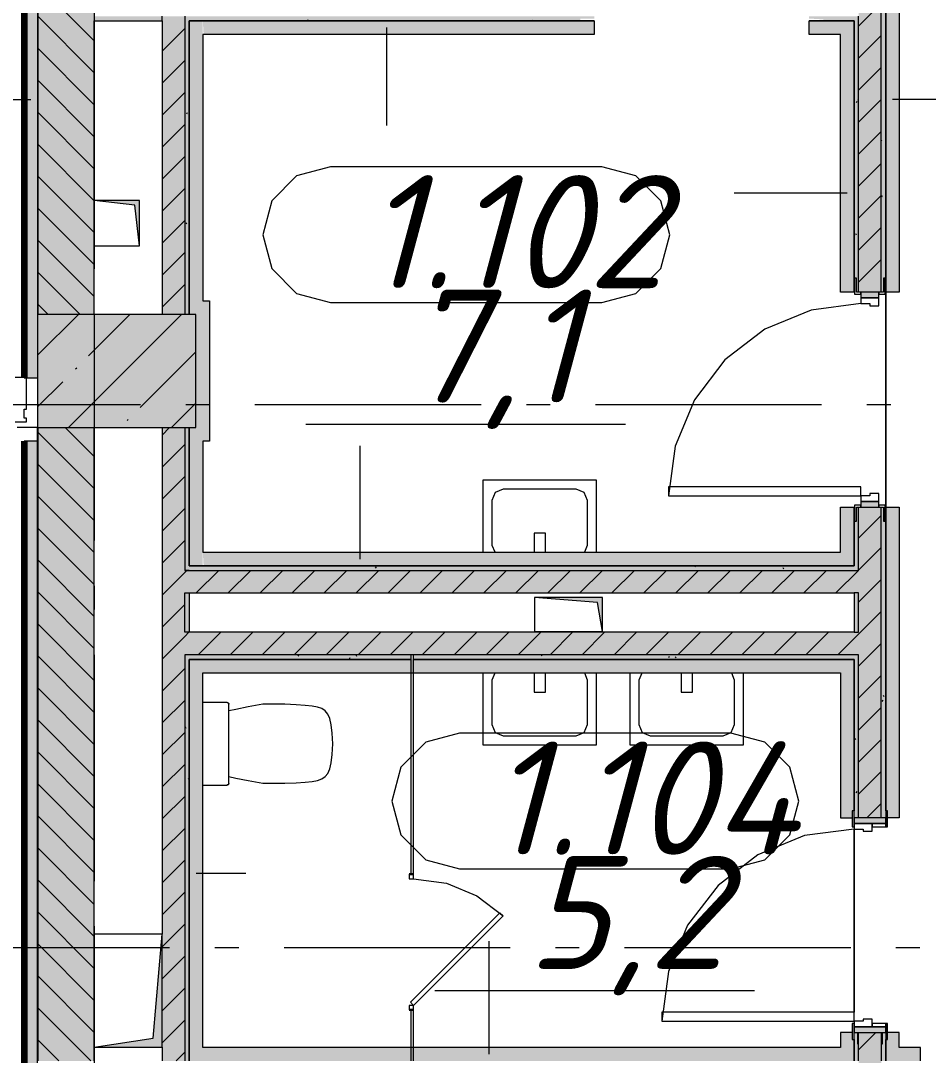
# Model space of a CAD drawing. Header units: millimetres. Extents: x -537608 to 253996, y -217170 to 186033.
# Drawn here: x -288352 to -284338, y -142975 to -138401 of the extents above; entities that cross this region are included whole.
import ezdxf

# ---------------------------------------------------------------- set-up
doc = ezdxf.new("R2010")
doc.units = ezdxf.units.MM
doc.layers.add('16) Лак 1.6м', color=160, linetype='Continuous', lineweight=90)
doc.layers.add('PDF _Геометрия', color=7, linetype='Continuous')
doc.layers.add('PDF _Текст', color=7, linetype='Continuous')
doc.layers.add('PDF _Сплошная заливка', color=7, linetype='Continuous', true_color=0xffffff)
doc.styles.add('PDF ISOCPEUR Italic', font='isocpeui.ttf')

msp = doc.modelspace()

# ---------------------------------------------------------------- hatches: boundary and pattern name
at = {"layer": 'PDF _Сплошная заливка', "transparency": 33554559}
h = msp.add_hatch(color=256, dxfattribs=at)
h.paths.add_polyline_path([(-288026.1727, -150189.9804), (-288026.1727, -147199.9806), (-288276.1738, -147199.9806), (-288276.1738, -150189.9804)], flags=0)
h.paths.add_polyline_path([(-288026.1727, -146699.9783), (-288026.1727, -143499.9771), (-288276.1738, -143499.9771), (-288276.1738, -146699.9783)], flags=0)
h.paths.add_polyline_path([(-288026.1727, -142999.9771), (-288026.1727, -140199.9776), (-288276.1738, -140199.9776), (-288276.1738, -142999.9771)], flags=0)
h.paths.add_polyline_path([(-288026.1727, -139699.9775), (-288026.1727, -134749.975), (-288276.1738, -134749.975), (-288276.1738, -139699.9775)], flags=0)
h.paths.add_polyline_path([(-288276.1738, -134249.9749), (-288026.1727, -134249.9749), (-288026.1727, -133400.3178), (-288026.1727, -133399.6267), (-288026.1727, -132399.9732), (-288276.1738, -132399.9732), (-288276.1738, -134010.3489)], flags=0)
h = msp.add_hatch(color=256, dxfattribs=at)
h.paths.add_polyline_path([(-284666.1724, -142999.9771), (-284646.1715, -142999.9771), (-284646.1715, -142874.6299), (-284666.1724, -142874.6299), (-284666.1724, -142904.6313)], flags=0)
h.paths.add_polyline_path([(-284666.1724, -141924.63), (-284646.1715, -141924.63), (-284646.1715, -141204.6302), (-284666.1724, -141204.6302), (-284666.1724, -141894.6307)], flags=0)
h.paths.add_polyline_path([(-284666.1724, -141104.6298), (-284646.1715, -141104.6298), (-284646.1715, -140931.037), (-284666.1724, -140931.037)], flags=0)
h.paths.add_polyline_path([(-284646.1715, -140831.0366), (-284646.1715, -140551.6713), (-284656.172, -140551.6713), (-284656.172, -140613.6721), (-284664.1724, -140613.6721), (-284666.1724, -140831.0366)], flags=0)
h.paths.add_polyline_path([(-284646.1715, -139601.6715), (-284646.1715, -138381.6716), (-284666.1724, -138381.6716), (-284664.1724, -139539.6706), (-284656.172, -139539.6706), (-284656.172, -139601.6715)], flags=0)
h.paths.add_polyline_path([(-284646.1715, -138281.6712), (-284646.1715, -136936.561), (-284666.1724, -136936.561), (-284666.1724, -138281.6712)], flags=0)
h.paths.add_polyline_path([(-284646.1715, -136836.5606), (-284646.1715, -135476.6704), (-284666.1724, -135476.6704), (-284666.1724, -136836.5606)], flags=0)
h.paths.add_polyline_path([(-284666.1724, -135376.67), (-284646.1715, -135376.67), (-284646.1715, -133989.6267), (-284656.172, -133989.6267), (-284656.172, -134051.6275), (-284664.1724, -134051.6275), (-284666.1724, -135356.6691)], flags=0)
h.paths.add_polyline_path([(-284656.172, -133039.6268), (-284646.1715, -133039.6268), (-284646.1715, -132399.9732), (-284666.1724, -132399.9732), (-284664.1724, -132977.626), (-284656.172, -132977.626)], flags=0)
h = msp.add_hatch(color=256, dxfattribs=at)
h.paths.add_polyline_path([(-284591.0559, -143019.978), (-284546.1711, -143019.978), (-284546.1711, -142874.6299), (-284646.1715, -142874.6299), (-284646.1715, -143019.978)], flags=0)
h.paths.add_polyline_path([(-284646.1715, -141924.63), (-284546.1711, -141924.63), (-284546.1711, -140551.6713), (-284646.1715, -140551.6713), (-284646.1715, -141204.6302)], flags=0)
h.paths.add_polyline_path([(-284646.1715, -139601.6715), (-284546.1711, -139601.6715), (-284546.1711, -133989.6267), (-284646.1715, -133989.6267), (-284646.1715, -139003.0338)], flags=0)
h.paths.add_polyline_path([(-284646.1715, -133039.6268), (-284546.1711, -133039.6268), (-284546.1711, -132399.9732), (-284646.1715, -132399.9732), (-284646.1715, -132583.87)], flags=0)
h = msp.add_hatch(color=256, dxfattribs=at)
h.paths.add_polyline_path([(-284546.1711, -142999.9771), (-284526.1723, -142999.9771), (-284526.1723, -142874.6299), (-284546.1711, -142874.6299), (-284546.1711, -142925.8551)], flags=0)
h.paths.add_polyline_path([(-284526.1723, -141924.63), (-284528.1724, -140613.6721), (-284536.1728, -140613.6721), (-284536.1728, -140551.6713), (-284546.1711, -140551.6713), (-284546.1711, -141924.63)], flags=0)
h.paths.add_polyline_path([(-284526.1723, -139601.6715), (-284528.1724, -134051.6275), (-284536.1728, -134051.6275), (-284536.1728, -133989.6267), (-284546.1711, -133989.6267), (-284546.1711, -139601.6715), (-284536.1728, -139601.6715), (-284536.1728, -139539.6706), (-284528.1724, -139539.6706), (-284528.1724, -139601.6715)], flags=0)
h.paths.add_polyline_path([(-284526.1723, -133039.6268), (-284526.1723, -132399.9732), (-284546.1711, -132399.9732), (-284546.1711, -133039.6268), (-284536.1728, -133039.6268), (-284536.1728, -132977.626), (-284528.1724, -132977.626), (-284528.1724, -133039.6268)], flags=0)
at = {"layer": 'PDF _Сплошная заливка', "true_color": 0xfef929, "transparency": 33554559}
h = msp.add_hatch(color=2, dxfattribs=at)
h.paths.add_polyline_path([(-284466.1716, -142939.9785), (-284466.1716, -142874.6299), (-284518.1719, -142874.6299), (-284518.1719, -142904.6313), (-284526.1723, -142904.6313), (-284526.1723, -142939.9785)], flags=0)
h.paths.add_polyline_path([(-284466.1716, -141924.63), (-284466.1716, -140551.6713), (-284526.1723, -140551.6713), (-284526.1723, -141894.6307), (-284518.1719, -141894.6307), (-284518.1719, -141924.63)], flags=0)
h.paths.add_polyline_path([(-284466.1716, -139601.6715), (-284466.1716, -133989.6267), (-284526.1723, -133989.6267), (-284526.1723, -139601.6715)], flags=0)
h.paths.add_polyline_path([(-284466.1716, -133039.6268), (-284466.1716, -132399.9732), (-284526.1723, -132399.9732), (-284526.1723, -133039.6268)], flags=0)
at = {"layer": 'PDF _Сплошная заливка', "transparency": 33554559}
h = msp.add_hatch(color=256, dxfattribs=at)
h.paths.add_polyline_path([(-287626.1731, -149705.5247), (-287626.1731, -147199.9806), (-287726.1735, -147199.9806), (-287726.1735, -149705.5247)], flags=0)
h.paths.add_polyline_path([(-287726.1735, -146699.9783), (-287626.1731, -146699.9783), (-287626.1731, -145299.632), (-287726.1735, -145299.632), (-287726.1735, -145422.1975)], flags=0)
h.paths.add_polyline_path([(-287626.1731, -145199.6315), (-287626.1731, -143499.9771), (-287726.1735, -143499.9771), (-287726.1735, -145199.6315)], flags=0)
h.paths.add_polyline_path([(-287626.1731, -142999.9771), (-287626.1731, -140199.9776), (-287726.1735, -140199.9776), (-287726.1735, -142999.9771)], flags=0)
h.paths.add_polyline_path([(-287626.1731, -139699.9775), (-287626.1731, -138381.6716), (-287726.1735, -138381.6716), (-287726.1735, -139699.9775)], flags=0)
h.paths.add_polyline_path([(-287626.1731, -138281.6712), (-287626.1731, -135476.6704), (-287726.1735, -135476.6704), (-287726.1735, -138281.6712)], flags=0)
h = msp.add_hatch(color=256, dxfattribs=at)
h.paths.add_polyline_path([(-287626.1731, -149605.5243), (-287606.1721, -149605.5243), (-287606.1721, -147199.9806), (-287626.1731, -147199.9806), (-287626.1731, -148275.1597)], flags=0)
h.paths.add_polyline_path([(-287606.1721, -146699.9783), (-287606.1721, -145319.6308), (-287626.1731, -145319.6308), (-287626.1731, -146699.9783)], flags=0)
h.paths.add_polyline_path([(-287606.1721, -145179.6306), (-287606.1721, -143499.9771), (-287626.1731, -143499.9771), (-287626.1731, -145179.6306)], flags=0)
h.paths.add_polyline_path([(-287606.1721, -142999.9771), (-287606.1721, -141204.6302), (-287626.1731, -141204.6302), (-287626.1731, -142999.9771)], flags=0)
h.paths.add_polyline_path([(-287606.1721, -141104.6298), (-287606.1721, -140931.037), (-287626.1731, -140931.037), (-287626.1731, -141104.6298)], flags=0)
h.paths.add_polyline_path([(-287626.1731, -140831.0366), (-287606.1721, -140831.0366), (-287606.1721, -140199.9776), (-287626.1731, -140199.9776), (-287626.1731, -140429.5148)], flags=0)
h.paths.add_polyline_path([(-287606.1721, -139699.9775), (-287606.1721, -138401.6704), (-287626.1731, -138401.6704), (-287626.1731, -139699.9775)], flags=0)
h.paths.add_polyline_path([(-287626.1731, -138261.6702), (-287606.1721, -138261.6702), (-287606.1721, -136936.561), (-287626.1731, -136936.561), (-287626.1731, -137576.5527)], flags=0)
h.paths.add_polyline_path([(-287606.1721, -136836.5606), (-287606.1721, -135496.6692), (-287626.1731, -135496.6692), (-287626.1731, -136836.5606)], flags=0)
h = msp.add_hatch(color=256, dxfattribs=at)
h.paths.add_polyline_path([(-285814.9547, -138401.6704), (-285814.9547, -138399.6703), (-285876.9555, -138399.6703), (-285876.9555, -138391.67), (-285814.9547, -138391.67), (-285814.9547, -138381.6716), (-287626.1731, -138381.6716), (-287626.1731, -138401.6704), (-285855.9599, -138401.6704)], flags=0)
h.paths.add_polyline_path([(-287726.1735, -138401.6704), (-287726.1735, -138381.6716), (-288026.1727, -138381.6716), (-288026.1727, -138401.6704)], flags=0)
h.paths.add_polyline_path([(-284666.1724, -138401.6704), (-284666.1724, -138381.6716), (-284864.9548, -138381.6716), (-284864.9548, -138391.67), (-284802.9562, -138395.4334), (-284802.9562, -138399.6703), (-284802.9562, -138401.6704)], flags=0)
at = {"layer": 'PDF _Сплошная заливка', "true_color": 0xff7d7d, "transparency": 33554559}
h = msp.add_hatch(color=11, dxfattribs=at)
h.paths.add_polyline_path([(-284666.1724, -138461.6711), (-284666.1724, -138401.6704), (-284864.9548, -138401.6704), (-284864.9548, -138461.6711), (-284726.171, -138461.6711)], flags=0)
h.paths.add_polyline_path([(-285814.9547, -138461.6711), (-285814.9547, -138401.6704), (-287546.1736, -138401.6704), (-287542.4985, -138461.6711), (-285855.9599, -138461.6711)], flags=0)
h = msp.add_hatch(color=11, dxfattribs=at)
h.paths.add_polyline_path([(-284666.1724, -140811.0356), (-284666.1724, -140551.6713), (-284726.171, -140551.6713), (-284726.171, -140811.0356)], flags=0)
h.paths.add_polyline_path([(-284726.171, -139601.6715), (-284666.1724, -139601.6715), (-284666.1724, -138461.6711), (-284726.171, -138461.6711), (-284726.171, -139003.0338)], flags=0)
for points in [[(-287516.5209, -139699.9775), (-287516.5209, -139639.9768), (-287606.1721, -139639.9768), (-287606.1721, -139699.9775), (-287542.4985, -139699.9775)], [(-287516.5209, -140199.9776), (-287516.5209, -139699.9775), (-287576.5216, -139699.9775), (-287576.5216, -140199.9776), (-287542.4985, -140199.9776)], [(-288336.5211, -150699.9809), (-288276.5204, -150699.9809), (-288276.5204, -140259.9761), (-288336.5211, -140259.9761), (-288336.5211, -150414.8802)], [(-284726.171, -140811.0356), (-284726.171, -140751.0371), (-287546.1736, -140751.0371), (-287542.4985, -140811.0356), (-285012.6906, -140811.0356)]]:
    msp.add_hatch(color=11, dxfattribs=at).paths.add_polyline_path(points)
at = {"layer": 'PDF _Сплошная заливка', "transparency": 33554559}
for points in [[(-288276.5204, -140199.9776), (-287576.5216, -140199.9776), (-287576.5216, -139699.9775), (-288276.5204, -139699.9775), (-288276.5204, -139716.2732)], [(-285012.6906, -140831.0366), (-284666.1724, -140831.0366), (-284666.1724, -140811.0356), (-287606.1721, -140811.0356), (-287606.1721, -140831.0366), (-285855.9599, -140831.0366)], [(-284646.1715, -141204.6302), (-284646.1715, -141104.6298), (-287626.1731, -141104.6298), (-287626.1731, -141204.6302), (-284666.1724, -141204.6302)]]:
    msp.add_hatch(color=256, dxfattribs=at).paths.add_polyline_path(points)
h = msp.add_hatch(color=256, dxfattribs=at)
h.paths.add_polyline_path([(-286626.173, -141224.629), (-286626.173, -141204.6302), (-287606.1721, -141204.6302), (-287606.1721, -141224.629), (-286699.2292, -141224.629)], flags=0)
h.paths.add_polyline_path([(-284666.1724, -141224.629), (-284666.1724, -141204.6302), (-286614.1724, -141204.6302), (-286614.1724, -141224.629), (-285855.9599, -141224.629)], flags=0)
at = {"layer": 'PDF _Сплошная заливка', "true_color": 0xfef929, "transparency": 33554559}
for points in [[(-284726.171, -141284.6297), (-284666.1724, -141284.6297), (-284666.1724, -141224.629), (-287606.1721, -141224.629), (-287606.1721, -141284.6297), (-285855.9599, -141284.6297)], [(-285012.6906, -142999.9771), (-284726.171, -142999.9771), (-284726.171, -142939.9785), (-287606.1721, -142939.9785), (-287606.1721, -142999.9771), (-285855.9599, -142999.9771)]]:
    msp.add_hatch(color=2, dxfattribs=at).paths.add_polyline_path(points)
h = msp.add_hatch(color=2, dxfattribs=at)
h.paths.add_polyline_path([(-284666.1724, -142999.9771), (-284666.1724, -142904.6313), (-284674.1729, -142904.6313), (-284674.1729, -142874.6299), (-284726.171, -142874.6299), (-284726.171, -142999.9771)], flags=0)
h.paths.add_polyline_path([(-284674.1729, -141924.63), (-284674.1729, -141894.6307), (-284666.1724, -141894.6307), (-284666.1724, -141284.6297), (-284726.171, -141284.6297), (-284726.171, -141924.63)], flags=0)
h = msp.add_hatch(color=2, dxfattribs=at)
h.paths.add_polyline_path([(-282276.1709, -142999.9771), (-282276.1709, -142939.9785), (-283422.2275, -142939.9785), (-283422.2275, -142999.9771), (-282482.8826, -142999.9771)], flags=0)
h.paths.add_polyline_path([(-284372.2295, -142999.9771), (-284372.2295, -142939.9785), (-284526.1723, -142939.9785), (-284526.1723, -142999.9771)], flags=0)

# ---------------------------------------------------------------- linework, layer by layer
at = {"layer": '16) Лак 1.6м'}
for p, q in [((-288336.1724, -130199.6276), (-288336.1724, -139979.6291)), ((-288336.5211, -140259.9761), (-288336.5211, -150699.9809))]:
    msp.add_line(p, q, dxfattribs=at)
at = {"layer": 'PDF _Геометрия', "lineweight": 9}
for p, q in [((-284546.1711, -139601.6715), (-284546.1711, -133989.6267)), ((-284526.1723, -139601.6715), (-284526.1723, -133989.6267)), ((-284526.1723, -133989.6267), (-284526.1723, -139601.6715)), ((-284466.1716, -133989.6267), (-284466.1716, -139601.6715)), ((-288276.1738, -134749.975), (-288276.1738, -139699.9775)), ((-288276.1738, -139699.9775), (-288276.1738, -134749.975)), ((-288026.1727, -138489.7177), (-288276.1738, -138239.7187)), ((-284646.1715, -138425.9019), (-284546.1711, -138325.9015)), ((-288026.1727, -138631.1388), (-288276.1738, -138381.1398)), ((-288026.1727, -138381.6716), (-288026.1727, -138401.6704)), ((-288026.1727, -139699.9775), (-288026.1727, -138401.6704)), ((-288026.1727, -138401.6704), (-287726.1735, -138401.6704)), ((-287726.1735, -138401.6704), (-287726.1735, -138381.6716)), ((-287726.1735, -138401.6704), (-287726.1735, -139699.9775)), ((-287626.1731, -138381.6716), (-287626.1731, -138401.6704)), ((-287626.1731, -138401.6704), (-287626.1731, -139699.9775)), ((-287546.1736, -138401.6704), (-287606.1721, -138401.6704)), ((-287606.1721, -138401.6704), (-287606.1721, -139639.9768)), ((-287606.1721, -139639.9768), (-287606.1721, -138401.6704)), ((-287606.1721, -138401.6704), (-287546.1736, -138401.6704)), ((-285814.9547, -138401.6704), (-287546.1736, -138401.6704)), ((-287546.1736, -138401.6704), (-285814.9547, -138401.6704)), ((-285814.9547, -138401.6704), (-285814.9547, -138461.6711)), ((-284864.9548, -138461.6711), (-284864.9548, -138401.6704)), ((-284864.9548, -138401.6704), (-284666.1724, -138401.6704)), ((-284666.1724, -138401.6704), (-284864.9548, -138401.6704)), ((-284666.1724, -138401.6704), (-284666.1724, -138461.6711)), ((-284666.1724, -138461.6711), (-284666.1724, -138401.6704)), ((-284646.1715, -139601.6715), (-284646.1715, -138381.6716)), ((-287726.1735, -138536.0536), (-287626.1731, -138436.0532)), ((-286734.2642, -138431.6697), (-286734.2642, -138864.9798)), ((-285814.9547, -138461.6711), (-287546.1736, -138461.6711)), ((-287546.1736, -138461.6711), (-287546.1736, -139639.9768)), ((-284726.171, -138461.6711), (-284864.9548, -138461.6711)), ((-284726.171, -139601.6715), (-284726.171, -138461.6711)), ((-284666.1724, -138461.6711), (-284666.1724, -139601.6715)), ((-284666.1724, -139601.6715), (-284666.1724, -138461.6711)), ((-284646.1715, -138567.3231), (-284546.1711, -138467.3226)), ((-288026.1727, -138772.5621), (-288276.1738, -138522.561)), ((-287726.1735, -138677.4747), (-287626.1731, -138577.4743)), ((-284646.1715, -138708.7443), (-284546.1711, -138608.7438)), ((-288026.1727, -138913.9833), (-288276.1738, -138663.9822)), ((-287726.1735, -138818.8958), (-287626.1731, -138718.8954)), ((-288306.1731, -138750.3738), (-289306.1732, -138750.3738)), ((-284646.1715, -138850.1654), (-284546.1711, -138750.1649)), ((-284496.1708, -138747.8914), (-284254.8526, -138747.8914)), ((-288026.1727, -139055.4044), (-288276.1738, -138805.4033)), ((-287726.1735, -138960.317), (-287626.1731, -138860.3165)), ((-284646.1715, -138991.5865), (-284546.1711, -138891.586)), ((-288026.1727, -139196.8255), (-288276.1738, -138946.8244)), ((-287726.1735, -139101.7381), (-287626.1731, -139001.7377)), ((-284646.1715, -139133.0076), (-284546.1711, -139033.0093)), ((-288026.1727, -139338.2466), (-288276.1738, -139088.2477)), ((-287726.1735, -139243.1593), (-287626.1731, -139143.161)), ((-284696.1717, -139163.9284), (-285196.1718, -139163.9284)), ((-284646.1715, -139274.431), (-284546.1711, -139174.4305)), ((-288026.1727, -139479.6678), (-288276.1738, -139229.6689)), ((-287726.1735, -139384.5826), (-287626.1731, -139284.5821)), ((-284646.1715, -139415.8521), (-284546.1711, -139315.8516)), ((-288026.1727, -139621.089), (-288276.1738, -139371.09)), ((-287726.1735, -139526.0037), (-287626.1731, -139426.0032)), ((-284646.1715, -139557.2732), (-284546.1711, -139457.2728)), ((-288088.7074, -139699.9775), (-288276.1738, -139512.5111)), ((-284656.172, -139539.6706), (-284664.1724, -139539.6706)), ((-284664.1724, -139539.6706), (-284664.1724, -139609.6718)), ((-284656.172, -139601.6715), (-284656.172, -139539.6706)), ((-284528.1724, -139539.6706), (-284536.1728, -139539.6706)), ((-284536.1728, -139539.6706), (-284536.1728, -139601.6715)), ((-284528.1724, -139609.6718), (-284528.1724, -139539.6706)), ((-287726.1735, -139667.4248), (-287626.1731, -139567.4244)), ((-284666.1724, -139601.6715), (-284726.171, -139601.6715)), ((-284664.1724, -139609.6718), (-284636.1711, -139609.6718)), ((-284636.1711, -139601.6715), (-284656.172, -139601.6715)), ((-284636.1711, -139609.6718), (-284636.1711, -139601.6715)), ((-284556.1716, -139601.6715), (-284636.1711, -139601.6715)), ((-284636.1711, -139601.6715), (-284636.1711, -139626.6716)), ((-284556.1716, -139626.6716), (-284636.1711, -139626.6716)), ((-284636.1711, -139626.6716), (-284636.1711, -139651.6717)), ((-284636.1711, -139626.6716), (-284556.1716, -139626.6716)), ((-284536.1728, -139601.6715), (-284556.1716, -139601.6715)), ((-284556.1716, -139601.6715), (-284556.1716, -139609.6718)), ((-284556.1716, -139626.6716), (-284556.1716, -139601.6715)), ((-284556.1716, -139609.6718), (-284528.1724, -139609.6718)), ((-284556.1716, -139661.6721), (-284556.1716, -139626.6716)), ((-284549.1486, -139601.6715), (-284546.1711, -139598.6939)), ((-284466.1716, -139601.6715), (-284526.1723, -139601.6715)), ((-288230.1285, -139699.9775), (-288276.1738, -139653.9323)), ((-287606.1721, -139639.9768), (-287606.1721, -139699.9775)), ((-287606.1721, -139699.9775), (-287606.1721, -139639.9768)), ((-287546.1736, -139639.9768), (-287516.5209, -139639.9768)), ((-287516.5209, -139639.9768), (-287516.5209, -139699.9775)), ((-284856.1686, -139680.6332), (-285061.1729, -139765.5501)), ((-284636.1711, -139651.6717), (-284856.1686, -139680.6332)), ((-284636.1711, -139651.6717), (-284596.1713, -139651.6717)), ((-284596.1713, -139651.6717), (-284596.1713, -139661.6721)), ((-284596.1713, -139661.6721), (-284556.1716, -139661.6721)), ((-288276.5204, -139880.1712), (-288096.3267, -139699.9775)), ((-288276.5204, -139699.9775), (-288276.5204, -140199.9776)), ((-287576.5216, -139699.9775), (-288276.5204, -139699.9775)), ((-288140.1286, -140199.9776), (-287640.1285, -139699.9775)), ((-288051.6077, -139883.3554), (-287868.2276, -139699.9775)), ((-287576.5216, -140199.9776), (-287576.5216, -139699.9775)), ((-287516.5209, -139699.9775), (-287516.5209, -140199.9776)), ((-285061.1729, -139765.5501), (-285237.2136, -139900.6307)), ((-287823.5086, -140111.4545), (-287576.5216, -139864.4654)), ((-285237.2136, -139900.6307), (-285372.2943, -140076.6714)), ((-288108.633, -139940.3807), (-288103.89, -139935.64)), ((-288326.5206, -139977.9778), (-288376.5209, -139977.9778)), ((-288336.1724, -139979.6291), (-288276.5204, -139979.6291)), ((-288326.5206, -140117.9758), (-288326.5206, -139977.9778)), ((-288276.5204, -140108.2703), (-288165.6562, -139997.4061)), ((-287683.9326, -140199.9776), (-287576.5216, -140092.5645)), ((-285372.2943, -140076.6714), (-285457.2089, -140281.6757)), ((-288336.5211, -140157.9778), (-288336.5211, -140117.9758)), ((-288336.5211, -140117.9758), (-288326.5206, -140117.9758)), ((-288376.5209, -140174.9774), (-288326.5206, -140174.9774)), ((-288326.5206, -140157.9778), (-288336.5211, -140157.9778)), ((-288326.5206, -140174.9774), (-288326.5206, -140157.9778)), ((-287880.5339, -140168.4798), (-287875.7909, -140163.7369)), ((-288276.5204, -140199.9776), (-287576.5216, -140199.9776)), ((-288276.1738, -140199.9776), (-288276.1738, -142999.9771)), ((-288026.1727, -140469.6179), (-288276.1738, -140219.6189)), ((-288026.1727, -140328.1968), (-288154.394, -140199.9776)), ((-288026.1727, -142999.9771), (-288026.1727, -140199.9776)), ((-287726.1735, -140233.1094), (-287693.0395, -140199.9776)), ((-287726.1735, -140199.9776), (-287726.1735, -142439.6297)), ((-287626.1731, -140199.9776), (-287626.1731, -140831.0366)), ((-287606.1721, -140259.9761), (-287606.1721, -140199.9776)), ((-287606.1721, -140199.9776), (-287606.1721, -140259.9761)), ((-287516.5209, -140199.9776), (-287516.5209, -140259.9761)), ((-288276.5204, -140259.9761), (-288336.5211, -140259.9761)), ((-288276.5204, -146699.9783), (-288276.5204, -140259.9761)), ((-287726.1735, -140374.5306), (-287626.1731, -140274.5323)), ((-287606.1721, -140259.9761), (-287606.1721, -140811.0356)), ((-287606.1721, -140811.0356), (-287606.1721, -140259.9761)), ((-287516.5209, -140259.9761), (-287546.1736, -140259.9761)), ((-287546.1736, -140259.9761), (-287546.1736, -140751.0371)), ((-286850.4032, -140781.0364), (-286850.4032, -140281.0363)), ((-285457.2089, -140281.6757), (-285486.1726, -140501.6711)), ((-288026.1727, -140611.0391), (-288276.1738, -140361.0401)), ((-287726.1735, -140515.9538), (-287626.1731, -140415.9534)), ((-288026.1727, -140752.4602), (-288276.1738, -140502.4613)), ((-284636.1711, -140461.6714), (-285486.1726, -140461.6714)), ((-285486.1726, -140461.6714), (-285486.1726, -140501.6711)), ((-285486.1726, -140501.6711), (-284636.1711, -140501.6711)), ((-284636.1711, -140501.6711), (-284636.1711, -140461.6714)), ((-284636.1711, -140501.6711), (-284636.1711, -140526.6712)), ((-284596.1713, -140501.6711), (-284636.1711, -140501.6711)), ((-284556.1716, -140491.6707), (-284596.1713, -140491.6707)), ((-284596.1713, -140491.6707), (-284596.1713, -140501.6711)), ((-284556.1716, -140526.6712), (-284556.1716, -140491.6707)), ((-284726.171, -140751.0371), (-284726.171, -140551.6713)), ((-284726.171, -140551.6713), (-284666.1724, -140551.6713)), ((-284666.1724, -140551.6713), (-284666.1724, -140811.0356)), ((-284666.1724, -140811.0356), (-284666.1724, -140551.6713)), ((-284636.1711, -140543.671), (-284664.1724, -140543.671)), ((-284664.1724, -140543.671), (-284664.1724, -140613.6721)), ((-284656.172, -140551.6713), (-284636.1711, -140551.6713)), ((-284656.172, -140613.6721), (-284656.172, -140551.6713)), ((-284646.1715, -140831.0366), (-284646.1715, -140551.6713)), ((-284636.1711, -140526.6712), (-284556.1716, -140526.6712)), ((-284556.1716, -140526.6712), (-284636.1711, -140526.6712)), ((-284636.1711, -140526.6712), (-284636.1711, -140551.6713)), ((-284636.1711, -140551.6713), (-284636.1711, -140543.671)), ((-284636.1711, -140551.6713), (-284556.1716, -140551.6713)), ((-284556.1716, -140551.6713), (-284556.1716, -140526.6712)), ((-284528.1724, -140543.671), (-284556.1716, -140543.671)), ((-284556.1716, -140543.671), (-284556.1716, -140551.6713)), ((-284556.1716, -140551.6713), (-284536.1728, -140551.6713)), ((-284546.1711, -141924.63), (-284546.1711, -140551.6713)), ((-284536.1728, -140551.6713), (-284536.1728, -140613.6721)), ((-284528.1724, -140613.6721), (-284528.1724, -140543.671)), ((-284526.1723, -140551.6713), (-284526.1723, -141894.6307)), ((-284526.1723, -141894.6307), (-284526.1723, -140551.6713)), ((-284526.1723, -140551.6713), (-284466.1716, -140551.6713)), ((-284466.1716, -140551.6713), (-284466.1716, -141924.63)), ((-287726.1735, -140657.375), (-287626.1731, -140557.3745)), ((-284646.1715, -140688.6445), (-284546.1711, -140588.644)), ((-288026.1727, -140893.8835), (-288276.1738, -140643.8824)), ((-284664.1724, -140613.6721), (-284656.172, -140613.6721)), ((-284536.1728, -140613.6721), (-284528.1724, -140613.6721)), ((-287726.1735, -140798.7961), (-287626.1731, -140698.7956)), ((-284646.1715, -140830.0656), (-284546.1711, -140730.0651)), ((-287546.1736, -140751.0371), (-284726.171, -140751.0371)), ((-288026.1727, -141035.3046), (-288276.1738, -140785.3035)), ((-287546.1736, -140811.0356), (-287606.1721, -140811.0356)), ((-287606.1721, -140811.0356), (-287546.1736, -140811.0356)), ((-284726.171, -140811.0356), (-287546.1736, -140811.0356)), ((-287546.1736, -140811.0356), (-284726.171, -140811.0356)), ((-284666.1724, -140811.0356), (-284726.171, -140811.0356)), ((-284726.171, -140811.0356), (-284666.1724, -140811.0356)), ((-287726.1735, -140940.2173), (-287626.1731, -140840.2168)), ((-287626.1731, -140840.2168), (-287616.9929, -140831.0366)), ((-287606.1721, -140831.0366), (-287626.1731, -140831.0366)), ((-287626.1731, -140831.0366), (-287606.1721, -140831.0366)), ((-287606.1721, -140831.0366), (-284666.1724, -140831.0366)), ((-287575.57, -140931.037), (-287475.5717, -140831.0366)), ((-287434.1489, -140931.037), (-287334.1506, -140831.0366)), ((-287292.7278, -140931.037), (-287192.7273, -140831.0366)), ((-287151.3066, -140931.037), (-287051.3062, -140831.0366)), ((-287009.8854, -140931.037), (-286909.885, -140831.0366)), ((-286868.4643, -140931.037), (-286768.4639, -140831.0366)), ((-286727.0432, -140931.037), (-286627.0428, -140831.0366)), ((-286585.6221, -140931.037), (-286485.6216, -140831.0366)), ((-286444.1987, -140931.037), (-286344.2005, -140831.0366)), ((-286302.7776, -140931.037), (-286202.7793, -140831.0366)), ((-286161.3565, -140931.037), (-286061.3561, -140831.0366)), ((-286019.9354, -140931.037), (-285919.9349, -140831.0366)), ((-285878.5142, -140931.037), (-285778.5138, -140831.0366)), ((-285737.0931, -140931.037), (-285637.0926, -140831.0366)), ((-285595.6719, -140931.037), (-285495.6715, -140831.0366)), ((-285454.2508, -140931.037), (-285354.2504, -140831.0366)), ((-285312.8275, -140931.037), (-285212.8292, -140831.0366)), ((-285171.4063, -140931.037), (-285071.408, -140831.0366)), ((-285029.9852, -140931.037), (-284929.9848, -140831.0366)), ((-284888.5641, -140931.037), (-284788.5637, -140831.0366)), ((-284747.1429, -140931.037), (-284647.1425, -140831.0366)), ((-284666.1724, -140831.0366), (-284646.1715, -140831.0366)), ((-284646.1715, -140971.4867), (-284546.1711, -140871.4863)), ((-288026.1727, -141176.7258), (-288276.1738, -140926.7247)), ((-287626.1731, -140931.037), (-287606.1721, -140931.037)), ((-287626.1731, -141104.6298), (-287626.1731, -140931.037)), ((-287626.1731, -140931.037), (-287606.1721, -140931.037)), ((-287606.1721, -140931.037), (-284666.1724, -140931.037)), ((-287606.1721, -140931.037), (-287606.1721, -141104.6298)), ((-284666.1724, -140931.037), (-284666.1724, -141104.6298)), ((-284646.1715, -140931.037), (-284666.1724, -140931.037)), ((-284646.1715, -141104.6298), (-284646.1715, -140931.037)), ((-287726.1735, -141081.6384), (-287626.1731, -140981.6379)), ((-284646.1715, -141112.9079), (-284546.1711, -141012.9075)), ((-288026.1727, -141318.1469), (-288276.1738, -141068.1458)), ((-287726.1735, -141223.0595), (-287626.1731, -141123.0591)), ((-287626.1731, -141123.0591), (-287607.7438, -141104.6298)), ((-287606.1721, -141104.6298), (-287626.1731, -141104.6298)), ((-284666.1724, -141104.6298), (-287606.1721, -141104.6298)), ((-287566.321, -141204.6302), (-287466.3227, -141104.6298)), ((-287424.8998, -141204.6302), (-287324.8994, -141104.6298)), ((-287283.4786, -141204.6302), (-287183.4782, -141104.6298)), ((-287142.0575, -141204.6302), (-287042.0571, -141104.6298)), ((-287000.6364, -141204.6302), (-286900.6359, -141104.6298)), ((-286859.2153, -141204.6302), (-286759.2148, -141104.6298)), ((-286717.7941, -141204.6302), (-286617.7936, -141104.6298)), ((-286576.3708, -141204.6302), (-286476.3725, -141104.6298)), ((-286434.9497, -141204.6302), (-286334.9492, -141104.6298)), ((-286293.5286, -141204.6302), (-286193.5281, -141104.6298)), ((-286152.1074, -141204.6302), (-286052.107, -141104.6298)), ((-286010.6862, -141204.6302), (-285910.6858, -141104.6298)), ((-285869.2651, -141204.6302), (-285769.2647, -141104.6298)), ((-285727.844, -141204.6302), (-285627.8436, -141104.6298)), ((-285586.4228, -141204.6302), (-285486.4224, -141104.6298)), ((-285444.9995, -141204.6302), (-285345.0012, -141104.6298)), ((-285303.5784, -141204.6302), (-285203.578, -141104.6298)), ((-285162.1573, -141204.6302), (-285062.1568, -141104.6298)), ((-285020.7361, -141204.6302), (-284920.7357, -141104.6298)), ((-284879.315, -141204.6302), (-284779.3145, -141104.6298)), ((-284737.8938, -141204.6302), (-284646.1715, -141112.9079)), ((-284666.1724, -141104.6298), (-284646.1715, -141104.6298)), ((-284646.1715, -141254.329), (-284546.1711, -141154.3307)), ((-288026.1727, -141459.5681), (-288276.1738, -141209.5669)), ((-287606.1721, -141204.6302), (-287626.1731, -141204.6302)), ((-287626.1731, -141204.6302), (-287626.1731, -142999.9771)), ((-286626.173, -141204.6302), (-287606.1721, -141204.6302)), ((-287606.1721, -141284.6297), (-287606.1721, -141224.629)), ((-287606.1721, -141224.629), (-286626.173, -141224.629)), ((-286626.173, -141224.629), (-287606.1721, -141224.629)), ((-287606.1721, -141224.629), (-287606.1721, -141284.6297)), ((-286614.1724, -141204.6302), (-286626.173, -141204.6302)), ((-286614.1724, -141204.6302), (-286626.173, -141204.6302)), ((-286626.173, -141204.6302), (-286626.173, -141224.629)), ((-286626.173, -141224.629), (-286626.173, -142174.631)), ((-284666.1724, -141204.6302), (-286614.1724, -141204.6302)), ((-286614.1724, -141224.629), (-286614.1724, -141204.6302)), ((-286614.1724, -141224.629), (-284666.1724, -141224.629)), ((-284666.1724, -141224.629), (-286614.1724, -141224.629)), ((-286614.1724, -142174.631), (-286614.1724, -141224.629)), ((-284646.1715, -141204.6302), (-284666.1724, -141204.6302)), ((-284666.1724, -141224.629), (-284666.1724, -141284.6297)), ((-284666.1724, -141284.6297), (-284666.1724, -141224.629)), ((-284646.1715, -141924.63), (-284646.1715, -141204.6302)), ((-287726.1735, -141364.4806), (-287626.1731, -141264.4802)), ((-287606.1721, -142939.9785), (-287606.1721, -141284.6297)), ((-287606.1721, -141284.6297), (-287606.1721, -142939.9785)), ((-287546.1736, -142939.9785), (-287546.1736, -141284.6297)), ((-287546.1736, -141284.6297), (-284726.171, -141284.6297)), ((-284726.171, -141284.6297), (-284726.171, -141924.63)), ((-284666.1724, -141284.6297), (-284666.1724, -141894.6307)), ((-284666.1724, -141894.6307), (-284666.1724, -141284.6297)), ((-284646.1715, -141395.7502), (-284546.1711, -141295.7519)), ((-288026.1727, -141600.9892), (-288276.1738, -141350.9902)), ((-287726.1735, -141505.9018), (-287626.1731, -141405.9035)), ((-284646.1715, -141537.1734), (-284546.1711, -141437.173)), ((-288026.1727, -141742.4103), (-288276.1738, -141492.4114)), ((-287726.1735, -141647.3251), (-287626.1731, -141547.3247)), ((-284646.1715, -141678.5946), (-284546.1711, -141578.5942)), ((-288026.1727, -141883.8315), (-288276.1738, -141633.8325)), ((-287726.1735, -141788.7462), (-287626.1731, -141688.7458)), ((-284646.1715, -141820.0158), (-284546.1711, -141720.0153)), ((-288026.1727, -142025.2548), (-288276.1738, -141775.2537)), ((-287726.1735, -141930.1673), (-287626.1731, -141830.1669)), ((-284609.3646, -141924.63), (-284546.1711, -141861.4364)), ((-288026.1727, -142166.6759), (-288276.1738, -141916.6748)), ((-284666.1724, -141894.6307), (-284674.1729, -141894.6307)), ((-284674.1729, -141894.6307), (-284674.1729, -141964.6297)), ((-284666.1724, -141964.6297), (-284666.1724, -141894.6307)), ((-284518.1719, -141894.6307), (-284526.1723, -141894.6307)), ((-284526.1723, -141894.6307), (-284526.1723, -141964.6297)), ((-284518.1719, -141964.6297), (-284518.1719, -141894.6307)), ((-284726.171, -141924.63), (-284674.1729, -141924.63)), ((-284674.1729, -141964.6297), (-284666.1724, -141964.6297)), ((-284526.1723, -141924.63), (-284666.1724, -141924.63)), ((-284666.1724, -141924.63), (-284666.1724, -141949.6301)), ((-284586.173, -141949.6301), (-284666.1724, -141949.6301)), ((-284666.1724, -141949.6301), (-284666.1724, -141974.6302)), ((-284666.1724, -141949.6301), (-284526.1723, -141949.6301)), ((-284665.1714, -141949.6301), (-284666.1724, -141949.6301)), ((-284666.1724, -141949.6301), (-284666.1724, -141964.6297)), ((-284666.1724, -141964.6297), (-284665.1714, -141964.6297)), ((-284665.1714, -141964.6297), (-284665.1714, -141949.6301)), ((-284586.173, -141984.6307), (-284586.173, -141949.6301)), ((-284526.1723, -141949.6301), (-284586.173, -141949.6301)), ((-284586.173, -141949.6301), (-284586.173, -141964.6297)), ((-284586.173, -141964.6297), (-284526.1723, -141964.6297)), ((-284526.1723, -141949.6301), (-284526.1723, -141924.63)), ((-284526.1723, -141964.6297), (-284526.1723, -141949.6301)), ((-284526.1723, -141964.6297), (-284518.1719, -141964.6297)), ((-284466.1716, -141924.63), (-284518.1719, -141924.63)), ((-287726.1735, -142071.5885), (-287626.1731, -141971.5881)), ((-284886.1678, -142003.5939), (-285091.1722, -142088.5086)), ((-284666.1724, -141974.6302), (-284886.1678, -142003.5939)), ((-284666.1724, -141974.6302), (-284626.1727, -141974.6302)), ((-284626.1727, -141974.6302), (-284626.1727, -141984.6307)), ((-284626.1727, -141984.6307), (-284586.173, -141984.6307)), ((-288026.1727, -142308.097), (-288276.1738, -142058.0959)), ((-285091.1722, -142088.5086), (-285267.2129, -142223.5893)), ((-287726.1735, -142213.0097), (-287626.1731, -142113.0092)), ((-287576.1729, -142170.2498), (-287355.3013, -142170.2498)), ((-286634.1733, -142174.631), (-286634.1733, -142194.6299)), ((-286634.1733, -142194.6299), (-286614.1724, -142194.6299)), ((-286614.1724, -142194.6299), (-286614.1724, -142174.631)), ((-286614.1724, -142194.6299), (-286469.2333, -142213.7115)), ((-288026.1727, -142449.5182), (-288276.1738, -142199.5171)), ((-286469.2333, -142213.7115), (-286334.172, -142269.6561)), ((-285267.2129, -142223.5893), (-285402.2936, -142399.6299)), ((-287726.1735, -142354.4308), (-287626.1731, -142254.4303)), ((-286334.172, -142269.6561), (-286218.1924, -142358.6505)), ((-288026.1727, -142590.9393), (-288276.1738, -142340.9382)), ((-286232.3351, -142344.5078), (-286628.3152, -142740.4878)), ((-286614.1724, -142754.6306), (-286218.1924, -142358.6505)), ((-286218.1924, -142358.6505), (-286232.3351, -142344.5078)), ((-287726.1735, -142495.8519), (-287626.1731, -142395.8515)), ((-285402.2936, -142399.6299), (-285487.2082, -142604.6343)), ((-286279.1769, -142969.9778), (-286279.1769, -142469.9777)), ((-288026.1727, -142732.3605), (-288276.1738, -142482.3615)), ((-287726.1735, -142637.273), (-287626.1731, -142537.2748)), ((-285487.2082, -142604.6343), (-285516.1719, -142824.6296)), ((-288026.1727, -142873.7816), (-288276.1738, -142623.7826)), ((-287726.1735, -142778.6964), (-287626.1731, -142678.6959)), ((-286628.3152, -142740.4878), (-286614.1724, -142754.6306)), ((-288041.3984, -142999.9771), (-288276.1738, -142765.2038)), ((-286614.1724, -142754.6306), (-286634.1733, -142754.6306)), ((-286634.1733, -142754.6306), (-286634.1733, -142774.6294)), ((-286626.173, -142774.6294), (-286626.173, -142999.9771)), ((-286614.1724, -142774.6294), (-286614.1724, -142754.6306)), ((-286614.1724, -142999.9771), (-286614.1724, -142774.6294)), ((-284666.1724, -142784.6299), (-285516.1719, -142784.6299)), ((-285516.1719, -142784.6299), (-285516.1719, -142824.6296)), ((-284666.1724, -142824.6296), (-284666.1724, -142784.6299)), ((-287726.1735, -142920.1175), (-287626.1731, -142820.1171)), ((-285516.1719, -142824.6296), (-284666.1724, -142824.6296)), ((-284666.1724, -142834.6301), (-284674.1729, -142834.6301)), ((-284674.1729, -142834.6301), (-284674.1729, -142904.6313)), ((-284666.1724, -142824.6296), (-284666.1724, -142849.6297)), ((-284626.1727, -142824.6296), (-284666.1724, -142824.6296)), ((-284665.1714, -142834.6301), (-284666.1724, -142834.6301)), ((-284666.1724, -142834.6301), (-284666.1724, -142849.6297)), ((-284666.1724, -142904.6313), (-284666.1724, -142834.6301)), ((-284665.1714, -142849.6297), (-284665.1714, -142834.6301)), ((-284586.173, -142814.6313), (-284626.1727, -142814.6313)), ((-284626.1727, -142814.6313), (-284626.1727, -142824.6296)), ((-284586.173, -142849.6297), (-284586.173, -142814.6313)), ((-284526.1723, -142834.6301), (-284586.173, -142834.6301)), ((-284586.173, -142834.6301), (-284586.173, -142849.6297)), ((-284526.1723, -142849.6297), (-284526.1723, -142834.6301)), ((-284518.1719, -142834.6301), (-284526.1723, -142834.6301)), ((-284526.1723, -142834.6301), (-284526.1723, -142904.6313)), ((-284518.1719, -142904.6313), (-284518.1719, -142834.6301)), ((-284674.1729, -142874.6299), (-284726.171, -142874.6299)), ((-284726.171, -142874.6299), (-284726.171, -142939.9785)), ((-284666.1724, -142849.6297), (-284586.173, -142849.6297)), ((-284526.1723, -142849.6297), (-284666.1724, -142849.6297)), ((-284666.1724, -142849.6297), (-284666.1724, -142874.6299)), ((-284666.1724, -142849.6297), (-284665.1714, -142849.6297)), ((-284666.1724, -142874.6299), (-284526.1723, -142874.6299)), ((-284646.1715, -142951.387), (-284569.4165, -142874.6299)), ((-284646.1715, -142999.9771), (-284646.1715, -142874.6299)), ((-284586.173, -142849.6297), (-284526.1723, -142849.6297)), ((-284546.1711, -142874.6299), (-284546.1711, -142999.9771)), ((-284526.1723, -142874.6299), (-284526.1723, -142849.6297)), ((-284466.1716, -142874.6299), (-284518.1719, -142874.6299)), ((-284466.1716, -142939.9785), (-284466.1716, -142874.6299)), ((-288182.8195, -142999.9771), (-288276.1738, -142906.6249)), ((-284674.1729, -142904.6313), (-284666.1724, -142904.6313)), ((-284666.1724, -142999.9771), (-284666.1724, -142904.6313)), ((-284666.1724, -142904.6313), (-284666.1724, -142999.9771)), ((-284526.1723, -142939.9785), (-284526.1723, -142904.6313)), ((-284526.1723, -142904.6313), (-284526.1723, -142939.9785)), ((-284526.1723, -142904.6313), (-284518.1719, -142904.6313)), ((-287726.1735, -142939.6297), (-287726.1735, -142999.9771)), ((-287664.6119, -142999.9771), (-287626.1731, -142961.5382)), ((-287606.1721, -142999.9771), (-287606.1721, -142939.9785)), ((-287606.1721, -142939.9785), (-287606.1721, -142999.9771)), ((-284726.171, -142939.9785), (-287546.1736, -142939.9785)), ((-284526.1723, -142999.9771), (-284526.1723, -142939.9785)), ((-284526.1723, -142939.9785), (-284526.1723, -142999.9771)), ((-284372.2295, -142939.9785), (-284466.1716, -142939.9785)), ((-284372.2295, -142999.9771), (-284372.2295, -142939.9785))]:
    msp.add_line(p, q, dxfattribs=at)
at = {"layer": 'PDF _Геометрия', "color": 253, "lineweight": 9, "true_color": 0xaaaaaa}
for p, q in [((-288026.1727, -138193.006), (-288026.1727, -139193.0062)), ((-287131.1636, -139087.3456), (-287240.9707, -139197.1528)), ((-286981.1629, -139047.1521), (-287131.1636, -139087.3456)), ((-285781.1619, -139047.1521), (-286981.1629, -139047.1521)), ((-285631.1612, -139087.3456), (-285781.1619, -139047.1521)), ((-285521.3541, -139197.1528), (-285631.1612, -139087.3456)), ((-287826.174, -139196.6468), (-288026.1727, -139196.6468)), ((-288026.1727, -139196.6468), (-288026.1727, -139396.6477)), ((-287846.1728, -139216.6477), (-288026.1727, -139196.6468)), ((-287826.174, -139396.6477), (-287846.1728, -139216.6477)), ((-287826.174, -139396.6477), (-287826.174, -139196.6468)), ((-287240.9707, -139197.1528), (-287281.1621, -139347.1534)), ((-285481.1627, -139347.1534), (-285521.3541, -139197.1528)), ((-287281.1621, -139347.1534), (-287240.9707, -139497.1541)), ((-285521.3541, -139497.1541), (-285481.1627, -139347.1534)), ((-288026.1727, -139393.0049), (-288026.1727, -139498.8398)), ((-288026.1727, -139396.6477), (-287826.174, -139396.6477)), ((-287240.9707, -139497.1541), (-287131.1636, -139606.9612)), ((-285631.1612, -139606.9612), (-285521.3541, -139497.1541)), ((-287131.1636, -139606.9612), (-286981.1629, -139647.1526)), ((-285781.1619, -139647.1526), (-285631.1612, -139606.9612)), ((-286981.1629, -139647.1526), (-285781.1619, -139647.1526)), ((-288026.1727, -139698.8386), (-288026.1727, -140698.8387)), ((-287821.276, -140099.6283), (-288821.2761, -140099.6283)), ((-287515.4423, -140099.6283), (-287621.2751, -140099.6283)), ((-286315.4413, -140099.6283), (-287315.4414, -140099.6283)), ((-286009.6076, -140099.6283), (-286115.4404, -140099.6283)), ((-284809.6066, -140099.6283), (-285809.6067, -140099.6283)), ((-284503.7729, -140099.6283), (-284609.6079, -140099.6283)), ((-287090.2015, -140185.1889), (-285677.2883, -140185.1889)), ((-286306.1728, -140751.0371), (-286306.1728, -140431.037)), ((-286306.1728, -140431.037), (-285806.1728, -140431.037)), ((-285806.1728, -140431.037), (-285806.1728, -140751.0371)), ((-286266.171, -140521.0348), (-286251.5265, -140485.6811)), ((-286251.5265, -140485.6811), (-286216.1729, -140471.0346)), ((-286216.1729, -140471.0346), (-285896.1728, -140471.0346)), ((-285896.1728, -140471.0346), (-285860.8169, -140485.6811)), ((-285860.8169, -140485.6811), (-285846.1725, -140521.0348)), ((-286266.171, -140721.0378), (-286266.171, -140521.0348)), ((-285846.1725, -140521.0348), (-285846.1725, -140721.0378)), ((-286031.1716, -140666.0234), (-286081.1718, -140666.0234)), ((-286081.1718, -140666.0234), (-286081.1718, -140751.0371)), ((-286031.1716, -140751.0371), (-286031.1716, -140666.0234)), ((-286253.7462, -140751.0371), (-286266.171, -140721.0378)), ((-285846.1725, -140721.0378), (-285858.5994, -140751.0371)), ((-284546.1711, -140851.6705), (-284546.1711, -140850.6716)), ((-288026.1727, -140898.8396), (-288026.1727, -141004.6724)), ((-285778.8281, -140951.0359), (-286078.8294, -140951.0359)), ((-286078.8294, -140951.0359), (-286078.8294, -141101.0365)), ((-285801.3286, -140973.5364), (-286078.8294, -140951.0359)), ((-285778.8281, -141101.0365), (-285778.8281, -140951.0359)), ((-285778.8281, -141101.0365), (-285801.3286, -140973.5364)), ((-286078.8294, -141101.0365), (-285778.8281, -141101.0365)), ((-288026.1727, -141204.6733), (-288026.1727, -142204.6734)), ((-286306.1728, -141604.6298), (-286306.1728, -141284.6297)), ((-286266.1731, -141314.629), (-286253.7462, -141284.6297)), ((-286266.1731, -141514.6299), (-286266.1731, -141314.629)), ((-286081.1718, -141284.6297), (-286081.1718, -141369.6434)), ((-286031.1716, -141369.6434), (-286031.1716, -141284.6297)), ((-285858.5994, -141284.6297), (-285846.1725, -141314.629)), ((-285846.1725, -141314.629), (-285846.1725, -141514.6299)), ((-285806.1728, -141284.6297), (-285806.1728, -141604.6298)), ((-285656.1721, -141604.6298), (-285656.1721, -141284.6297)), ((-285616.1724, -141314.629), (-285603.7455, -141284.6297)), ((-285616.1724, -141514.6299), (-285616.1724, -141314.629)), ((-285431.1732, -141284.6297), (-285431.1732, -141369.6434)), ((-285381.173, -141369.6434), (-285381.173, -141284.6297)), ((-285208.5987, -141284.6297), (-285196.174, -141314.629)), ((-285196.174, -141314.629), (-285196.174, -141514.6299)), ((-285156.1721, -141284.6297), (-285156.1721, -141604.6298)), ((-286081.1718, -141369.6434), (-286031.1716, -141369.6434)), ((-285431.1732, -141369.6434), (-285381.173, -141369.6434)), ((-287440.3688, -141415.1289), (-287542.4985, -141415.1289)), ((-287437.7809, -141415.4713), (-287440.3688, -141415.1289)), ((-287435.3675, -141416.4702), (-287437.7809, -141415.4713)), ((-287437.7809, -141415.4713), (-287435.3675, -141416.4702)), ((-287433.2984, -141418.0591), (-287435.3675, -141416.4702)), ((-287435.3675, -141416.4702), (-287433.2984, -141418.0591)), ((-287431.7074, -141420.1303), (-287433.2984, -141418.0591)), ((-287433.2984, -141418.0591), (-287431.7074, -141420.1303)), ((-287430.7085, -141422.5415), (-287431.7074, -141420.1303)), ((-287431.7074, -141420.1303), (-287430.7085, -141422.5415)), ((-287430.3683, -141425.1294), (-287430.7085, -141422.5415)), ((-287430.3683, -141770.1296), (-287430.3683, -141425.1294)), ((-287399.8006, -141446.0023), (-287430.3683, -141452.5408)), ((-287344.9972, -141435.132), (-287399.8006, -141446.0023)), ((-287280.5485, -141422.6298), (-287344.9972, -141435.132)), ((-287182.7419, -141422.6298), (-287280.5485, -141422.6298)), ((-287132.9247, -141425.3641), (-287182.7419, -141422.6298)), ((-287093.306, -141427.9067), (-287132.9247, -141425.3641)), ((-287062.3186, -141431.0672), (-287093.306, -141427.9067)), ((-287038.3992, -141435.6616), (-287062.3186, -141431.0672)), ((-287019.9828, -141442.4973), (-287038.3992, -141435.6616)), ((-287005.5214, -141452.3987), (-287019.9828, -141442.4973)), ((-286994.0203, -141466.5351), (-287005.5214, -141452.3987)), ((-286985.161, -141486.5059), (-286994.0203, -141466.5351)), ((-286978.6612, -141513.928), (-286985.161, -141486.5059)), ((-286974.2454, -141550.4292), (-286978.6612, -141513.928)), ((-286971.6361, -141597.6306), (-286974.2454, -141550.4292)), ((-286410.6192, -141551.0363), (-286560.6177, -141591.2299)), ((-285210.6181, -141551.0363), (-286410.6192, -141551.0363)), ((-286251.5287, -141549.9857), (-286266.1731, -141514.6299)), ((-286216.1729, -141564.6301), (-286251.5287, -141549.9857)), ((-285860.8169, -141549.9857), (-285896.1728, -141564.6301)), ((-285846.1725, -141514.6299), (-285860.8169, -141549.9857)), ((-285601.528, -141549.9857), (-285616.1724, -141514.6299)), ((-285566.1722, -141564.6301), (-285601.528, -141549.9857)), ((-285210.8183, -141549.9857), (-285246.172, -141564.6301)), ((-285196.174, -141514.6299), (-285210.8183, -141549.9857)), ((-285060.6174, -141591.2299), (-285210.6181, -141551.0363)), ((-286974.2454, -141644.8298), (-286971.6361, -141597.6306)), ((-286560.6177, -141591.2299), (-286670.4269, -141701.037)), ((-285896.1728, -141564.6301), (-286216.1729, -141564.6301)), ((-285246.172, -141564.6301), (-285566.1722, -141564.6301)), ((-284950.8103, -141701.037), (-285060.6174, -141591.2299)), ((-286978.6612, -141681.331), (-286974.2454, -141644.8298)), ((-285806.1728, -141604.6298), (-286306.1728, -141604.6298)), ((-285156.1721, -141604.6298), (-285656.1721, -141604.6298)), ((-286985.161, -141708.7553), (-286978.6612, -141681.331)), ((-287005.5214, -141742.8625), (-286994.0203, -141728.724)), ((-286994.0203, -141728.724), (-286985.161, -141708.7553)), ((-286670.4269, -141701.037), (-286710.6183, -141851.0376)), ((-284910.6189, -141851.0376), (-284950.8103, -141701.037)), ((-287542.4985, -141780.1301), (-287440.3688, -141780.1301)), ((-287440.3688, -141780.1301), (-287437.7809, -141779.7899)), ((-287437.7809, -141779.7899), (-287435.3675, -141778.791)), ((-287435.3675, -141778.791), (-287437.7809, -141779.7899)), ((-287435.3675, -141778.791), (-287433.2984, -141777.2021)), ((-287433.2984, -141777.2021), (-287435.3675, -141778.791)), ((-287433.2984, -141777.2021), (-287431.7074, -141775.1309)), ((-287431.7074, -141775.1309), (-287433.2984, -141777.2021)), ((-287431.7074, -141775.1309), (-287430.7085, -141772.7175)), ((-287430.7085, -141772.7175), (-287431.7074, -141775.1309)), ((-287430.7085, -141772.7175), (-287430.3683, -141770.1296)), ((-287430.3683, -141742.7203), (-287399.8006, -141749.2567)), ((-287399.8006, -141749.2567), (-287344.9972, -141760.127)), ((-287344.9972, -141760.127), (-287280.5485, -141772.6292)), ((-287280.5485, -141772.6292), (-287182.7419, -141772.6292)), ((-287182.7419, -141772.6292), (-287132.9247, -141769.8949)), ((-287132.9247, -141769.8949), (-287093.306, -141767.3545)), ((-287093.306, -141767.3545), (-287062.3186, -141764.1918)), ((-287062.3186, -141764.1918), (-287038.3992, -141759.5995)), ((-287038.3992, -141759.5995), (-287019.9828, -141752.7617)), ((-287019.9828, -141752.7617), (-287005.5214, -141742.8625)), ((-286710.6183, -141851.0376), (-286670.4269, -142001.0362)), ((-284950.8103, -142001.0362), (-284910.6189, -141851.0376)), ((-286670.4269, -142001.0362), (-286560.6177, -142110.8455)), ((-285060.6174, -142110.8455), (-284950.8103, -142001.0362)), ((-286560.6177, -142110.8455), (-286410.6192, -142151.0368)), ((-286410.6192, -142151.0368), (-285210.6181, -142151.0368)), ((-285210.6181, -142151.0368), (-285060.6174, -142110.8455)), ((-288026.1727, -142404.6743), (-288026.1727, -142510.5071)), ((-287726.1735, -142439.6297), (-288026.1727, -142439.6297)), ((-288026.1727, -142439.6297), (-288026.1727, -142939.6297)), ((-287766.1733, -142899.63), (-287726.1735, -142439.6297)), ((-287726.1735, -142939.6297), (-287726.1735, -142439.6297)), ((-287692.9362, -142499.6303), (-288692.9363, -142499.6303)), ((-287387.1025, -142499.6303), (-287492.9375, -142499.6303)), ((-286187.1037, -142499.6303), (-287187.1038, -142499.6303)), ((-285881.27, -142499.6303), (-285987.1028, -142499.6303)), ((-284681.269, -142499.6303), (-285681.2691, -142499.6303)), ((-284375.4353, -142499.6303), (-284481.2681, -142499.6303)), ((-286519.6577, -142689.0731), (-285106.7445, -142689.0731)), ((-288026.1727, -142710.508), (-288026.1727, -143710.5081)), ((-288026.1727, -142939.6297), (-287766.1733, -142899.63)), ((-288026.1727, -142939.6297), (-287726.1735, -142939.6297))]:
    msp.add_line(p, q, dxfattribs=at)
at = {"layer": 'PDF _Геометрия', "color": 8, "lineweight": 9, "true_color": 0x787878}
for p, q in [((-287079.7726, -138401.6704), (-287082.4056, -138397.1105)), ((-286088.8256, -138399.2893), (-286090.1992, -138401.6704)), ((-284653.7908, -138758.5378), (-284657.143, -138764.3443)), ((-284646.1715, -138755.9886), (-284648.6281, -138751.7345)), ((-287615.4966, -138808.3593), (-287618.8487, -138814.168)), ((-284543.6758, -138933.517), (-284546.1711, -138929.1939)), ((-284542.2268, -139174.902), (-284545.579, -139180.7085)), ((-287616.9455, -139300.0597), (-287620.2977, -139294.2511)), ((-284655.2398, -139349.8812), (-284658.5919, -139344.0747)), ((-286780.0963, -140815.8066), (-286783.4484, -140821.6131)), ((-285369.5321, -140811.0356), (-285371.9907, -140815.2963)), ((-284976.3229, -140825.7532), (-284979.6749, -140819.9446)), ((-284749.5457, -140812.1401), (-284750.1829, -140811.0356)), ((-287122.0846, -141204.9488), (-287125.4389, -141210.7554)), ((-286895.3095, -141218.5598), (-286898.6617, -141224.3663)), ((-286864.9098, -141212.2237), (-286868.262, -141206.4172)), ((-286045.7923, -141208.5766), (-286048.0702, -141204.6302)), ((-285483.8496, -141212.2431), (-285487.2018, -141218.0496)), ((-285453.452, -141218.5405), (-285456.8042, -141212.734)), ((-284539.555, -141405.4772), (-284542.9093, -141411.2859)), ((-284532.7345, -141390.8694), (-284536.0866, -141385.0629)), ((-287619.6152, -141530.6349), (-287622.9695, -141524.8284)), ((-284657.9094, -141580.4586), (-284661.2637, -141574.6521)), ((-287606.1721, -141757.1193), (-287609.3563, -141751.6056)), ((-284654.7683, -141808.2304), (-284658.1204, -141814.0392))]:
    msp.add_line(p, q, dxfattribs=at)
at = {"layer": 'PDF _Геометрия', "color": 9, "lineweight": 9, "true_color": 0xc0c0c0}
for p, q in [((-284526.1723, -139601.6715), (-284526.1723, -140551.6713)), ((-284526.1723, -140551.6713), (-284526.1723, -139601.6715)), ((-288276.5204, -140199.9776), (-288366.5204, -140199.9776)), ((-288276.5204, -140259.9761), (-288276.5204, -140199.9776)), ((-284666.1724, -142784.6299), (-284666.1724, -141974.6302)), ((-284666.1724, -141974.6302), (-284666.1724, -142784.6299))]:
    msp.add_line(p, q, dxfattribs=at)
at = {"layer": 'PDF _Геометрия', "lineweight": 30}
for p, q in [((-286614.1724, -142174.631), (-286634.1733, -142174.631)), ((-286634.1733, -142774.6294), (-286614.1724, -142774.6294))]:
    msp.add_line(p, q, dxfattribs=at)
at = {"layer": 'PDF _Геометрия', "color": 253, "lineweight": 20, "true_color": 0xaaaaaa}
for p, q in [((-284651.1728, -142874.6299), (-284651.1728, -142924.6301)), ((-284646.1715, -142924.6301), (-284646.1715, -142874.6299)), ((-284546.1711, -142874.6299), (-284546.1711, -142924.6301)), ((-284541.1719, -142924.6301), (-284541.1719, -142874.6299)), ((-284651.1728, -142924.6301), (-284646.1715, -142924.6301)), ((-284546.1711, -142924.6301), (-284541.1719, -142924.6301))]:
    msp.add_line(p, q, dxfattribs=at)
at = {"layer": 'PDF _Сплошная заливка', "color": 11, "lineweight": 35, "true_color": 0xff7d7d, "transparency": 33554559}
for points in [[(-288276.5204, -139979.6291), (-288276.1738, -130199.6276), (-288336.1724, -139979.6291), (-288336.1724, -130199.6276)], [(-287546.1736, -139639.9768), (-287546.1736, -138401.6704), (-287606.1721, -139639.9768), (-287606.1721, -138401.6704)], [(-287606.1721, -140259.9761), (-287516.5209, -140259.9761), (-287606.1721, -140199.9776), (-287516.5209, -140199.9776)], [(-287546.1736, -140811.0356), (-287546.1736, -140259.9761), (-287606.1721, -140811.0356), (-287606.1721, -140259.9761)]]:
    msp.add_solid(points, dxfattribs=at)
at = {"layer": 'PDF _Сплошная заливка', "color": 254, "lineweight": 35, "true_color": 0xe2e2e2, "transparency": 33554559}
for points in [[(-287826.174, -139396.6477), (-287826.174, -139196.6468), (-287846.1728, -139216.6477), (-288026.1727, -139196.6468)], [(-285778.8281, -141101.0365), (-285778.8281, -140951.0359), (-285801.3286, -140973.5364), (-286078.8294, -140951.0359)], [(-287726.1735, -142939.6297), (-287726.1735, -142439.6297), (-288026.1727, -142939.6297), (-287766.1733, -142899.63)]]:
    msp.add_solid(points, dxfattribs=at)
at = {"layer": 'PDF _Сплошная заливка', "color": 7, "lineweight": 35, "true_color": 0xf4f4f4, "transparency": 33554559}
for points in [[(-284556.1716, -139626.6716), (-284556.1716, -139601.6715), (-284636.1711, -139626.6716), (-284636.1711, -139601.6715)], [(-284636.1711, -140551.6713), (-284556.1716, -140551.6713), (-284636.1711, -140526.6712), (-284556.1716, -140526.6712)], [(-284526.1723, -141949.6301), (-284526.1723, -141924.63), (-284666.1724, -141949.6301), (-284666.1724, -141924.63)], [(-284666.1724, -142874.6299), (-284526.1723, -142874.6299), (-284666.1724, -142849.6297), (-284526.1723, -142849.6297)]]:
    msp.add_solid(points, dxfattribs=at)
at = {"layer": 'PDF _Сплошная заливка', "lineweight": 35, "transparency": 33554559}
msp.add_solid([(-287626.1731, -140931.037), (-284646.1715, -140931.037), (-287626.1731, -140831.0366), (-284646.1715, -140831.0366)], dxfattribs=at)
at = {"layer": 'PDF _Сплошная заливка', "color": 2, "lineweight": 35, "true_color": 0xfef929, "transparency": 33554559}
msp.add_solid([(-287546.1736, -142939.9785), (-287546.1736, -141284.6297), (-287606.1721, -142939.9785), (-287606.1721, -141284.6297)], dxfattribs=at)

# ---------------------------------------------------------------- texts
at = {"layer": 'PDF _Текст', "char_height": 500, "attachment_point": 4, "style": 'PDF ISOCPEUR Italic'}
for s, insert in [('1.102', (-286836.4951, -139333.8632)), ('7,1', (-286657.4941, -139897.8125)), ('1.104', (-286284.9469, -141837.7496)), ('5,2', (-286112.9495, -142401.6989))]:
    msp.add_mtext(s, dxfattribs=dict(at, insert=insert))

doc.saveas('drawing.dxf')
